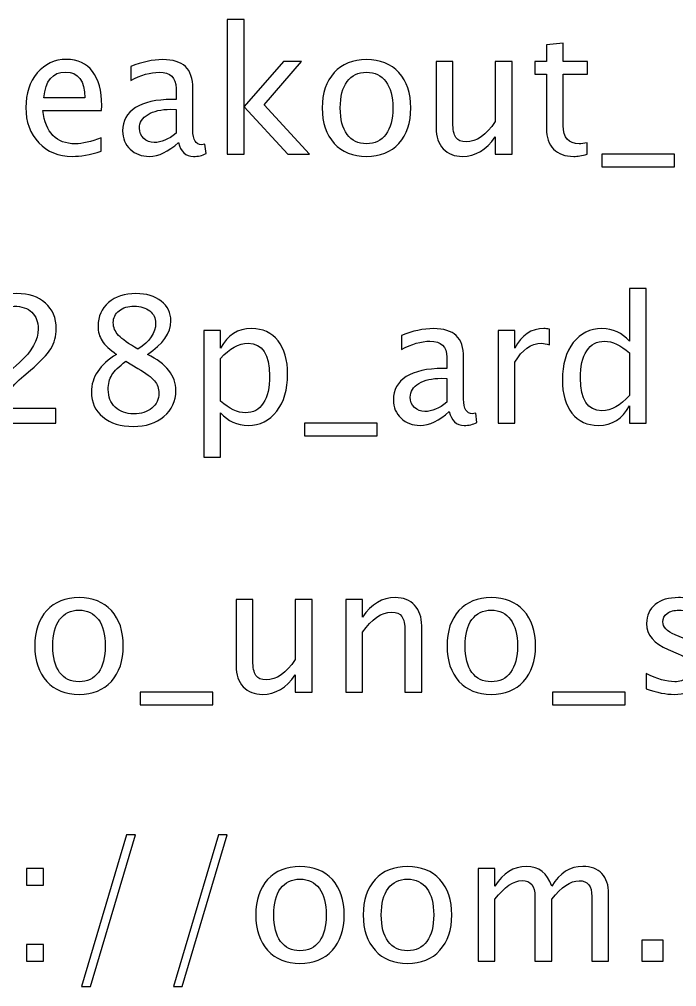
# Model space of a CAD drawing. Header units: centimetres. Extents: x -55 to 43, y -73 to 74.
# Drawn here: x 28.14 to 32.91, y 53.63 to 60.65 of the extents above; entities that cross this region are included whole.
import ezdxf

# ---------------------------------------------------------------- set-up
doc = ezdxf.new("R2010")
doc.units = ezdxf.units.CM
doc.header["$MEASUREMENT"] = 0
doc.layers.add('Layer 1', color=7, linetype='Continuous')

msp = doc.modelspace()

# ---------------------------------------------------------------- linework, layer by layer
at = {"layer": 'Layer 1'}
for points, knots in [([(29.65328, 59.67044), (29.65328, 59.67044), (29.65328, 60.64961), (29.65328, 60.64961), (29.65328, 60.64961), (29.65328, 60.64961), (29.7752, 60.64961), (29.7752, 60.64961), (29.7752, 60.64961), (29.7752, 60.64961), (29.7752, 60.01694), (29.7752, 60.01694), (29.7752, 60.01694), (29.7752, 60.01694), (30.06095, 60.34354), (30.06095, 60.34354), (30.06095, 60.34354), (30.06095, 60.34354), (30.19261, 60.34354), (30.19261, 60.34354), (30.19261, 60.34354), (30.19261, 60.34354), (29.91956, 60.02943), (29.91956, 60.02943), (29.91956, 60.02943), (29.91956, 60.02943), (30.24976, 59.67044), (30.24976, 59.67044), (30.24976, 59.67044), (30.24976, 59.67044), (30.0927, 59.67044), (30.0927, 59.67044), (30.0927, 59.67044), (30.0927, 59.67044), (29.7752, 60.01567), (29.7752, 60.01567), (29.7752, 60.01567), (29.7752, 60.01567), (29.7752, 59.67044), (29.7752, 59.67044), (29.7752, 59.67044), (29.7752, 59.67044), (29.65328, 59.67044), (29.65328, 59.67044)], [0, 0, 0, 0, 0.0833333, 0.0833333, 0.0833333, 0.0833333, 0.1666667, 0.1666667, 0.1666667, 0.1666667, 0.25, 0.25, 0.25, 0.25, 0.3333333, 0.3333333, 0.3333333, 0.3333333, 0.4166667, 0.4166667, 0.4166667, 0.4166667, 0.5, 0.5, 0.5, 0.5, 0.5833333, 0.5833333, 0.5833333, 0.5833333, 0.6666667, 0.6666667, 0.6666667, 0.6666667, 0.75, 0.75, 0.75, 0.75, 0.8333333, 0.8333333, 0.8333333, 0.8333333, 1, 1, 1, 1]), ([(32.26504, 59.67065), (32.22736, 59.66028), (32.19456, 59.6552), (32.16683, 59.6552), (32.16683, 59.6552), (32.1046, 59.6552), (32.05613, 59.67298), (32.02141, 59.70854), (32.02141, 59.70854), (31.98649, 59.7441), (31.96913, 59.79342), (31.96913, 59.85671), (31.96913, 59.85671), (31.96913, 59.85671), (31.96913, 60.2521), (31.96913, 60.2521), (31.96913, 60.2521), (31.96913, 60.2521), (31.88489, 60.2521), (31.88489, 60.2521), (31.88489, 60.2521), (31.88489, 60.2521), (31.88489, 60.34354), (31.88489, 60.34354), (31.88489, 60.34354), (31.88489, 60.34354), (31.96913, 60.34354), (31.96913, 60.34354), (31.96913, 60.34354), (31.96913, 60.34354), (31.96913, 60.46525), (31.96913, 60.46525), (31.96913, 60.46525), (31.96913, 60.46525), (32.09105, 60.47689), (32.09105, 60.47689), (32.09105, 60.47689), (32.09105, 60.47689), (32.09105, 60.34354), (32.09105, 60.34354), (32.09105, 60.34354), (32.09105, 60.34354), (32.26758, 60.34354), (32.26758, 60.34354), (32.26758, 60.34354), (32.26758, 60.34354), (32.26758, 60.2521), (32.26758, 60.2521), (32.26758, 60.2521), (32.26758, 60.2521), (32.09105, 60.2521), (32.09105, 60.2521), (32.09105, 60.2521), (32.09105, 60.2521), (32.09105, 59.87872), (32.09105, 59.87872), (32.09105, 59.87872), (32.09105, 59.79067), (32.12936, 59.74664), (32.20577, 59.74664), (32.20577, 59.74664), (32.22207, 59.74664), (32.24176, 59.74939), (32.26504, 59.75468), (32.26504, 59.75468), (32.26504, 59.75468), (32.26504, 59.67065), (32.26504, 59.67065)], [0, 0, 0, 0, 0.0555556, 0.0555556, 0.0555556, 0.0555556, 0.1111111, 0.1111111, 0.1111111, 0.1111111, 0.1666667, 0.1666667, 0.1666667, 0.1666667, 0.2222222, 0.2222222, 0.2222222, 0.2222222, 0.2777778, 0.2777778, 0.2777778, 0.2777778, 0.3333333, 0.3333333, 0.3333333, 0.3333333, 0.3888889, 0.3888889, 0.3888889, 0.3888889, 0.4444444, 0.4444444, 0.4444444, 0.4444444, 0.5, 0.5, 0.5, 0.5, 0.5555556, 0.5555556, 0.5555556, 0.5555556, 0.6111111, 0.6111111, 0.6111111, 0.6111111, 0.6666667, 0.6666667, 0.6666667, 0.6666667, 0.7222222, 0.7222222, 0.7222222, 0.7222222, 0.7777778, 0.7777778, 0.7777778, 0.7777778, 0.8333333, 0.8333333, 0.8333333, 0.8333333, 0.8888889, 0.8888889, 0.8888889, 0.8888889, 1, 1, 1, 1]), ([(28.73846, 59.69203), (28.65655, 59.66748), (28.58648, 59.6552), (28.52806, 59.6552), (28.52806, 59.6552), (28.42837, 59.6552), (28.3473, 59.68822), (28.28486, 59.75405), (28.28486, 59.75405), (28.22242, 59.81988), (28.19109, 59.90518), (28.19109, 60.01017), (28.19109, 60.01017), (28.19109, 60.11198), (28.21861, 60.19559), (28.27385, 60.26099), (28.27385, 60.26099), (28.3291, 60.32618), (28.39979, 60.35878), (28.48594, 60.35878), (28.48594, 60.35878), (28.56743, 60.35878), (28.63051, 60.32978), (28.67496, 60.27179), (28.67496, 60.27179), (28.71941, 60.21379), (28.74164, 60.13166), (28.74164, 60.02519), (28.74164, 60.02519), (28.74164, 60.02519), (28.741, 59.98794), (28.741, 59.98794), (28.741, 59.98794), (28.741, 59.98794), (28.31555, 59.98794), (28.31555, 59.98794), (28.31555, 59.98794), (28.33333, 59.82707), (28.41186, 59.74664), (28.55092, 59.74664), (28.55092, 59.74664), (28.60194, 59.74664), (28.66438, 59.76103), (28.73846, 59.78982), (28.73846, 59.78982), (28.73846, 59.78982), (28.73846, 59.69203), (28.73846, 59.69203)], [0, 0, 0, 0, 0.0769231, 0.0769231, 0.0769231, 0.0769231, 0.1538462, 0.1538462, 0.1538462, 0.1538462, 0.2307692, 0.2307692, 0.2307692, 0.2307692, 0.3076923, 0.3076923, 0.3076923, 0.3076923, 0.3846154, 0.3846154, 0.3846154, 0.3846154, 0.4615385, 0.4615385, 0.4615385, 0.4615385, 0.5384615, 0.5384615, 0.5384615, 0.5384615, 0.6153846, 0.6153846, 0.6153846, 0.6153846, 0.6923077, 0.6923077, 0.6923077, 0.6923077, 0.7692308, 0.7692308, 0.7692308, 0.7692308, 0.8461538, 0.8461538, 0.8461538, 0.8461538, 1, 1, 1, 1]), ([(29.29895, 59.75617), (29.22572, 59.68886), (29.15523, 59.6552), (29.0875, 59.6552), (29.0875, 59.6552), (29.03183, 59.6552), (28.98547, 59.67256), (28.94886, 59.70748), (28.94886, 59.70748), (28.91203, 59.74241), (28.89361, 59.78643), (28.89361, 59.83956), (28.89361, 59.83956), (28.89361, 59.91301), (28.92451, 59.96953), (28.98632, 60.0089), (28.98632, 60.0089), (29.04813, 60.04827), (29.13682, 60.06795), (29.25239, 60.06795), (29.25239, 60.06795), (29.25239, 60.06795), (29.28096, 60.06795), (29.28096, 60.06795), (29.28096, 60.06795), (29.28096, 60.06795), (29.28096, 60.14902), (29.28096, 60.14902), (29.28096, 60.14902), (29.28096, 60.22712), (29.24032, 60.26607), (29.15883, 60.26607), (29.15883, 60.26607), (29.09575, 60.26607), (29.02675, 60.24617), (28.95203, 60.20638), (28.95203, 60.20638), (28.95203, 60.20638), (28.95203, 60.30671), (28.95203, 60.30671), (28.95203, 60.30671), (29.03416, 60.34058), (29.11163, 60.35751), (29.18423, 60.35751), (29.18423, 60.35751), (29.25895, 60.35751), (29.31419, 60.34058), (29.34954, 60.3065), (29.34954, 60.3065), (29.3851, 60.27242), (29.40288, 60.21993), (29.40288, 60.14902), (29.40288, 60.14902), (29.40288, 60.14902), (29.40288, 59.84485), (29.40288, 59.84485), (29.40288, 59.84485), (29.40288, 59.77522), (29.42426, 59.74029), (29.46723, 59.74029), (29.46723, 59.74029), (29.47252, 59.74029), (29.48035, 59.74114), (29.49072, 59.74283), (29.49072, 59.74283), (29.49072, 59.74283), (29.4994, 59.6751), (29.4994, 59.6751), (29.4994, 59.6751), (29.47167, 59.66176), (29.44119, 59.6552), (29.40775, 59.6552), (29.40775, 59.6552), (29.35081, 59.6552), (29.31462, 59.68886), (29.29895, 59.75617)], [0, 0, 0, 0, 0.05, 0.05, 0.05, 0.05, 0.1, 0.1, 0.1, 0.1, 0.15, 0.15, 0.15, 0.15, 0.2, 0.2, 0.2, 0.2, 0.25, 0.25, 0.25, 0.25, 0.3, 0.3, 0.3, 0.3, 0.35, 0.35, 0.35, 0.35, 0.4, 0.4, 0.4, 0.4, 0.45, 0.45, 0.45, 0.45, 0.5, 0.5, 0.5, 0.5, 0.55, 0.55, 0.55, 0.55, 0.6, 0.6, 0.6, 0.6, 0.65, 0.65, 0.65, 0.65, 0.7, 0.7, 0.7, 0.7, 0.75, 0.75, 0.75, 0.75, 0.8, 0.8, 0.8, 0.8, 0.85, 0.85, 0.85, 0.85, 0.9, 0.9, 0.9, 0.9, 1, 1, 1, 1]), ([(30.66357, 59.6552), (30.56472, 59.6552), (30.48641, 59.68674), (30.42883, 59.74982), (30.42883, 59.74982), (30.37105, 59.81289), (30.34226, 59.89862), (30.34226, 60.00678), (30.34226, 60.00678), (30.34226, 60.11473), (30.37105, 60.20024), (30.42883, 60.26311), (30.42883, 60.26311), (30.48641, 60.32597), (30.56472, 60.35751), (30.66357, 60.35751), (30.66357, 60.35751), (30.76242, 60.35751), (30.84074, 60.32597), (30.89831, 60.26311), (30.89831, 60.26311), (30.95609, 60.20024), (30.98488, 60.11473), (30.98488, 60.00678), (30.98488, 60.00678), (30.98488, 59.89862), (30.95609, 59.81289), (30.89831, 59.74982), (30.89831, 59.74982), (30.84074, 59.68674), (30.76242, 59.6552), (30.66357, 59.6552)], [0, 0, 0, 0, 0.1111111, 0.1111111, 0.1111111, 0.1111111, 0.2222222, 0.2222222, 0.2222222, 0.2222222, 0.3333333, 0.3333333, 0.3333333, 0.3333333, 0.4444444, 0.4444444, 0.4444444, 0.4444444, 0.5555556, 0.5555556, 0.5555556, 0.5555556, 0.6666667, 0.6666667, 0.6666667, 0.6666667, 0.7777778, 0.7777778, 0.7777778, 0.7777778, 1, 1, 1, 1]), ([(31.59744, 59.67044), (31.59744, 59.67044), (31.59744, 59.79702), (31.59744, 59.79702), (31.59744, 59.79702), (31.53246, 59.7024), (31.45351, 59.6552), (31.3608, 59.6552), (31.3608, 59.6552), (31.30195, 59.6552), (31.25518, 59.67362), (31.22046, 59.71066), (31.22046, 59.71066), (31.18554, 59.7477), (31.16818, 59.79744), (31.16818, 59.86031), (31.16818, 59.86031), (31.16818, 59.86031), (31.16818, 60.34354), (31.16818, 60.34354), (31.16818, 60.34354), (31.16818, 60.34354), (31.2901, 60.34354), (31.2901, 60.34354), (31.2901, 60.34354), (31.2901, 60.34354), (31.2901, 59.9001), (31.2901, 59.9001), (31.2901, 59.9001), (31.2901, 59.84951), (31.29751, 59.81374), (31.31211, 59.79257), (31.31211, 59.79257), (31.32693, 59.77119), (31.35148, 59.76061), (31.38599, 59.76061), (31.38599, 59.76061), (31.46049, 59.76061), (31.53119, 59.80951), (31.59744, 59.90751), (31.59744, 59.90751), (31.59744, 59.90751), (31.59744, 60.34354), (31.59744, 60.34354), (31.59744, 60.34354), (31.59744, 60.34354), (31.71936, 60.34354), (31.71936, 60.34354), (31.71936, 60.34354), (31.71936, 60.34354), (31.71936, 59.67044), (31.71936, 59.67044), (31.71936, 59.67044), (31.71936, 59.67044), (31.59744, 59.67044), (31.59744, 59.67044)], [0, 0, 0, 0, 0.0666667, 0.0666667, 0.0666667, 0.0666667, 0.1333333, 0.1333333, 0.1333333, 0.1333333, 0.2, 0.2, 0.2, 0.2, 0.2666667, 0.2666667, 0.2666667, 0.2666667, 0.3333333, 0.3333333, 0.3333333, 0.3333333, 0.4, 0.4, 0.4, 0.4, 0.4666667, 0.4666667, 0.4666667, 0.4666667, 0.5333333, 0.5333333, 0.5333333, 0.5333333, 0.6, 0.6, 0.6, 0.6, 0.6666667, 0.6666667, 0.6666667, 0.6666667, 0.7333333, 0.7333333, 0.7333333, 0.7333333, 0.8, 0.8, 0.8, 0.8, 0.8666667, 0.8666667, 0.8666667, 0.8666667, 1, 1, 1, 1]), ([(28.3219, 60.07938), (28.3219, 60.07938), (28.61908, 60.07938), (28.61908, 60.07938), (28.61908, 60.07938), (28.61908, 60.20469), (28.5723, 60.26734), (28.47896, 60.26734), (28.47896, 60.26734), (28.38498, 60.26734), (28.3327, 60.20469), (28.3219, 60.07938)], [0, 0, 0, 0, 0.25, 0.25, 0.25, 0.25, 0.5, 0.5, 0.5, 0.5, 1, 1, 1, 1]), ([(30.66336, 59.74664), (30.72368, 59.74664), (30.77067, 59.76929), (30.80412, 59.8148), (30.80412, 59.8148), (30.83735, 59.86009), (30.85407, 59.92423), (30.85407, 60.00678), (30.85407, 60.00678), (30.85407, 60.08912), (30.83735, 60.15304), (30.80412, 60.19834), (30.80412, 60.19834), (30.77067, 60.24342), (30.72368, 60.26607), (30.66336, 60.26607), (30.66336, 60.26607), (30.60282, 60.26607), (30.55583, 60.24342), (30.52281, 60.19834), (30.52281, 60.19834), (30.48958, 60.15304), (30.47307, 60.08912), (30.47307, 60.00678), (30.47307, 60.00678), (30.47307, 59.92423), (30.48958, 59.86009), (30.52281, 59.8148), (30.52281, 59.8148), (30.55583, 59.76929), (30.60282, 59.74664), (30.66336, 59.74664)], [0, 0, 0, 0, 0.1111111, 0.1111111, 0.1111111, 0.1111111, 0.2222222, 0.2222222, 0.2222222, 0.2222222, 0.3333333, 0.3333333, 0.3333333, 0.3333333, 0.4444444, 0.4444444, 0.4444444, 0.4444444, 0.5555556, 0.5555556, 0.5555556, 0.5555556, 0.6666667, 0.6666667, 0.6666667, 0.6666667, 0.7777778, 0.7777778, 0.7777778, 0.7777778, 1, 1, 1, 1]), ([(29.28096, 59.82263), (29.28096, 59.82263), (29.28096, 59.99556), (29.28096, 59.99556), (29.28096, 59.99556), (29.28096, 59.99556), (29.2418, 59.99683), (29.2418, 59.99683), (29.2418, 59.99683), (29.17407, 59.99683), (29.11946, 59.98434), (29.07776, 59.95937), (29.07776, 59.95937), (29.03627, 59.93418), (29.01553, 59.90095), (29.01553, 59.85946), (29.01553, 59.85946), (29.01553, 59.83046), (29.0259, 59.80591), (29.04643, 59.7858), (29.04643, 59.7858), (29.06718, 59.76569), (29.09237, 59.75553), (29.12221, 59.75553), (29.12221, 59.75553), (29.17301, 59.75553), (29.22593, 59.77797), (29.28096, 59.82263)], [0, 0, 0, 0, 0.125, 0.125, 0.125, 0.125, 0.25, 0.25, 0.25, 0.25, 0.375, 0.375, 0.375, 0.375, 0.5, 0.5, 0.5, 0.5, 0.625, 0.625, 0.625, 0.625, 0.75, 0.75, 0.75, 0.75, 1, 1, 1, 1]), ([(32.37045, 59.579), (32.37045, 59.579), (32.37045, 59.67044), (32.37045, 59.67044), (32.37045, 59.67044), (32.37045, 59.67044), (32.89877, 59.67044), (32.89877, 59.67044), (32.89877, 59.67044), (32.89877, 59.67044), (32.89877, 59.579), (32.89877, 59.579), (32.89877, 59.579), (32.89877, 59.579), (32.37045, 59.579), (32.37045, 59.579)], [0, 0, 0, 0, 0.2, 0.2, 0.2, 0.2, 0.4, 0.4, 0.4, 0.4, 0.6, 0.6, 0.6, 0.6, 1, 1, 1, 1]), ([(32.57112, 57.71887), (32.57112, 57.71887), (32.57112, 57.84524), (32.57112, 57.84524), (32.57112, 57.84524), (32.52138, 57.75083), (32.44645, 57.70363), (32.34633, 57.70363), (32.34633, 57.70363), (32.26505, 57.70363), (32.20113, 57.73305), (32.15456, 57.79211), (32.15456, 57.79211), (32.10799, 57.85116), (32.08471, 57.93181), (32.08471, 58.03404), (32.08471, 58.03404), (32.08471, 58.1458), (32.11117, 58.23576), (32.16387, 58.30392), (32.16387, 58.30392), (32.21679, 58.37186), (32.28622, 58.40594), (32.37237, 58.40594), (32.37237, 58.40594), (32.45216, 58.40594), (32.51863, 58.37546), (32.57112, 58.31429), (32.57112, 58.31429), (32.57112, 58.31429), (32.57112, 58.69804), (32.57112, 58.69804), (32.57112, 58.69804), (32.57112, 58.69804), (32.69304, 58.69804), (32.69304, 58.69804), (32.69304, 58.69804), (32.69304, 58.69804), (32.69304, 57.71887), (32.69304, 57.71887), (32.69304, 57.71887), (32.69304, 57.71887), (32.57112, 57.71887), (32.57112, 57.71887)], [0, 0, 0, 0, 0.0833333, 0.0833333, 0.0833333, 0.0833333, 0.1666667, 0.1666667, 0.1666667, 0.1666667, 0.25, 0.25, 0.25, 0.25, 0.3333333, 0.3333333, 0.3333333, 0.3333333, 0.4166667, 0.4166667, 0.4166667, 0.4166667, 0.5, 0.5, 0.5, 0.5, 0.5833333, 0.5833333, 0.5833333, 0.5833333, 0.6666667, 0.6666667, 0.6666667, 0.6666667, 0.75, 0.75, 0.75, 0.75, 0.8333333, 0.8333333, 0.8333333, 0.8333333, 1, 1, 1, 1]), ([(27.86028, 57.71887), (27.86028, 57.71887), (27.86028, 57.82555), (27.86028, 57.82555), (27.86028, 57.82555), (27.89584, 57.90874), (27.9676, 57.99954), (28.07576, 58.09754), (28.07576, 58.09754), (28.07576, 58.09754), (28.14561, 58.1602), (28.14561, 58.1602), (28.14561, 58.1602), (28.23557, 58.2419), (28.28065, 58.32276), (28.28065, 58.40319), (28.28065, 58.40319), (28.28065, 58.45462), (28.2652, 58.49484), (28.23451, 58.52426), (28.23451, 58.52426), (28.20382, 58.55368), (28.16127, 58.5685), (28.1073, 58.5685), (28.1073, 58.5685), (28.04422, 58.5685), (27.9695, 58.54437), (27.88314, 58.49611), (27.88314, 58.49611), (27.88314, 58.49611), (27.88314, 58.60279), (27.88314, 58.60279), (27.88314, 58.60279), (27.96463, 58.64089), (28.0457, 58.65994), (28.12656, 58.65994), (28.12656, 58.65994), (28.21249, 58.65994), (28.2815, 58.63687), (28.33357, 58.59051), (28.33357, 58.59051), (28.38543, 58.54416), (28.41146, 58.48278), (28.41146, 58.40615), (28.41146, 58.40615), (28.41146, 58.35112), (28.39834, 58.30222), (28.37209, 58.25968), (28.37209, 58.25968), (28.34563, 58.21692), (28.29674, 58.16528), (28.22498, 58.10432), (28.22498, 58.10432), (28.22498, 58.10432), (28.17778, 58.0641), (28.17778, 58.0641), (28.17778, 58.0641), (28.07957, 57.98091), (28.02284, 57.90133), (28.0076, 57.82555), (28.0076, 57.82555), (28.0076, 57.82555), (28.40765, 57.82555), (28.40765, 57.82555), (28.40765, 57.82555), (28.40765, 57.82555), (28.40765, 57.71887), (28.40765, 57.71887), (28.40765, 57.71887), (28.40765, 57.71887), (27.86028, 57.71887), (27.86028, 57.71887)], [0, 0, 0, 0, 0.0526316, 0.0526316, 0.0526316, 0.0526316, 0.1052632, 0.1052632, 0.1052632, 0.1052632, 0.1578947, 0.1578947, 0.1578947, 0.1578947, 0.2105263, 0.2105263, 0.2105263, 0.2105263, 0.2631579, 0.2631579, 0.2631579, 0.2631579, 0.3157895, 0.3157895, 0.3157895, 0.3157895, 0.3684211, 0.3684211, 0.3684211, 0.3684211, 0.4210526, 0.4210526, 0.4210526, 0.4210526, 0.4736842, 0.4736842, 0.4736842, 0.4736842, 0.5263158, 0.5263158, 0.5263158, 0.5263158, 0.5789474, 0.5789474, 0.5789474, 0.5789474, 0.6315789, 0.6315789, 0.6315789, 0.6315789, 0.6842105, 0.6842105, 0.6842105, 0.6842105, 0.7368421, 0.7368421, 0.7368421, 0.7368421, 0.7894737, 0.7894737, 0.7894737, 0.7894737, 0.8421053, 0.8421053, 0.8421053, 0.8421053, 0.8947368, 0.8947368, 0.8947368, 0.8947368, 1, 1, 1, 1]), ([(28.85003, 58.21862), (28.79965, 58.25375), (28.76452, 58.28635), (28.74483, 58.31662), (28.74483, 58.31662), (28.72515, 58.34667), (28.71541, 58.38308), (28.71541, 58.42563), (28.71541, 58.42563), (28.71541, 58.49505), (28.74081, 58.55157), (28.7914, 58.59496), (28.7914, 58.59496), (28.8422, 58.63835), (28.90845, 58.65994), (28.99015, 58.65994), (28.99015, 58.65994), (29.06551, 58.65994), (29.12668, 58.64153), (29.17346, 58.6047), (29.17346, 58.6047), (29.22024, 58.56808), (29.24373, 58.52024), (29.24373, 58.46161), (29.24373, 58.46161), (29.24373, 58.37271), (29.18679, 58.29164), (29.07313, 58.21862), (29.07313, 58.21862), (29.21135, 58.15088), (29.28056, 58.06346), (29.28056, 57.95636), (29.28056, 57.95636), (29.28056, 57.87995), (29.25156, 57.81751), (29.19378, 57.76882), (29.19378, 57.76882), (29.13599, 57.72035), (29.0617, 57.69601), (28.97068, 57.69601), (28.97068, 57.69601), (28.87988, 57.69601), (28.80664, 57.71887), (28.75076, 57.76459), (28.75076, 57.76459), (28.69509, 57.8101), (28.66715, 57.87021), (28.66715, 57.94451), (28.66715, 57.94451), (28.66715, 58.05457), (28.72811, 58.1458), (28.85003, 58.21862)], [0, 0, 0, 0, 0.0714286, 0.0714286, 0.0714286, 0.0714286, 0.1428571, 0.1428571, 0.1428571, 0.1428571, 0.2142857, 0.2142857, 0.2142857, 0.2142857, 0.2857143, 0.2857143, 0.2857143, 0.2857143, 0.3571429, 0.3571429, 0.3571429, 0.3571429, 0.4285714, 0.4285714, 0.4285714, 0.4285714, 0.5, 0.5, 0.5, 0.5, 0.5714286, 0.5714286, 0.5714286, 0.5714286, 0.6428571, 0.6428571, 0.6428571, 0.6428571, 0.7142857, 0.7142857, 0.7142857, 0.7142857, 0.7857143, 0.7857143, 0.7857143, 0.7857143, 0.8571429, 0.8571429, 0.8571429, 0.8571429, 1, 1, 1, 1]), ([(29.00497, 58.25693), (29.09048, 58.31344), (29.13324, 58.3761), (29.13324, 58.44531), (29.13324, 58.44531), (29.13324, 58.48235), (29.11885, 58.51199), (29.09027, 58.53463), (29.09027, 58.53463), (29.06149, 58.55728), (29.02402, 58.5685), (28.97767, 58.5685), (28.97767, 58.5685), (28.93279, 58.5685), (28.89617, 58.55749), (28.86802, 58.53527), (28.86802, 58.53527), (28.83987, 58.51304), (28.8259, 58.48447), (28.8259, 58.44912), (28.8259, 58.44912), (28.8259, 58.41483), (28.8386, 58.38393), (28.864, 58.35641), (28.864, 58.35641), (28.8894, 58.32911), (28.93639, 58.29587), (29.00497, 58.25693)], [0, 0, 0, 0, 0.125, 0.125, 0.125, 0.125, 0.25, 0.25, 0.25, 0.25, 0.375, 0.375, 0.375, 0.375, 0.5, 0.5, 0.5, 0.5, 0.625, 0.625, 0.625, 0.625, 0.75, 0.75, 0.75, 0.75, 1, 1, 1, 1]), ([(29.48291, 57.47376), (29.48291, 57.47376), (29.48291, 58.39197), (29.48291, 58.39197), (29.48291, 58.39197), (29.48291, 58.39197), (29.60483, 58.39197), (29.60483, 58.39197), (29.60483, 58.39197), (29.60483, 58.39197), (29.60483, 58.26476), (29.60483, 58.26476), (29.60483, 58.26476), (29.65478, 58.35895), (29.72993, 58.40594), (29.83004, 58.40594), (29.83004, 58.40594), (29.91111, 58.40594), (29.97482, 58.37652), (30.02139, 58.31746), (30.02139, 58.31746), (30.06796, 58.25841), (30.09124, 58.17776), (30.09124, 58.07553), (30.09124, 58.07553), (30.09124, 57.96419), (30.06478, 57.87423), (30.01208, 57.80608), (30.01208, 57.80608), (29.95937, 57.73771), (29.88995, 57.70363), (29.80401, 57.70363), (29.80401, 57.70363), (29.72421, 57.70363), (29.65775, 57.73411), (29.60483, 57.79528), (29.60483, 57.79528), (29.60483, 57.79528), (29.60483, 57.47376), (29.60483, 57.47376), (29.60483, 57.47376), (29.60483, 57.47376), (29.48291, 57.47376), (29.48291, 57.47376)], [0, 0, 0, 0, 0.0833333, 0.0833333, 0.0833333, 0.0833333, 0.1666667, 0.1666667, 0.1666667, 0.1666667, 0.25, 0.25, 0.25, 0.25, 0.3333333, 0.3333333, 0.3333333, 0.3333333, 0.4166667, 0.4166667, 0.4166667, 0.4166667, 0.5, 0.5, 0.5, 0.5, 0.5833333, 0.5833333, 0.5833333, 0.5833333, 0.6666667, 0.6666667, 0.6666667, 0.6666667, 0.75, 0.75, 0.75, 0.75, 0.8333333, 0.8333333, 0.8333333, 0.8333333, 1, 1, 1, 1]), ([(31.26408, 57.8046), (31.19085, 57.73729), (31.12036, 57.70363), (31.05263, 57.70363), (31.05263, 57.70363), (30.99696, 57.70363), (30.9506, 57.72099), (30.91399, 57.75591), (30.91399, 57.75591), (30.87716, 57.79084), (30.85874, 57.83486), (30.85874, 57.88799), (30.85874, 57.88799), (30.85874, 57.96144), (30.88964, 58.01796), (30.95145, 58.05733), (30.95145, 58.05733), (31.01326, 58.0967), (31.10195, 58.11638), (31.21752, 58.11638), (31.21752, 58.11638), (31.21752, 58.11638), (31.24609, 58.11638), (31.24609, 58.11638), (31.24609, 58.11638), (31.24609, 58.11638), (31.24609, 58.19745), (31.24609, 58.19745), (31.24609, 58.19745), (31.24609, 58.27555), (31.20545, 58.3145), (31.12396, 58.3145), (31.12396, 58.3145), (31.06088, 58.3145), (30.99188, 58.2946), (30.91716, 58.25481), (30.91716, 58.25481), (30.91716, 58.25481), (30.91716, 58.35514), (30.91716, 58.35514), (30.91716, 58.35514), (30.99929, 58.38901), (31.07676, 58.40594), (31.14936, 58.40594), (31.14936, 58.40594), (31.22408, 58.40594), (31.27932, 58.38901), (31.31467, 58.35493), (31.31467, 58.35493), (31.35023, 58.32085), (31.36801, 58.26836), (31.36801, 58.19745), (31.36801, 58.19745), (31.36801, 58.19745), (31.36801, 57.89328), (31.36801, 57.89328), (31.36801, 57.89328), (31.36801, 57.82365), (31.38939, 57.78872), (31.43236, 57.78872), (31.43236, 57.78872), (31.43765, 57.78872), (31.44548, 57.78957), (31.45585, 57.79126), (31.45585, 57.79126), (31.45585, 57.79126), (31.46453, 57.72353), (31.46453, 57.72353), (31.46453, 57.72353), (31.4368, 57.71019), (31.40632, 57.70363), (31.37288, 57.70363), (31.37288, 57.70363), (31.31594, 57.70363), (31.27975, 57.73729), (31.26408, 57.8046)], [0, 0, 0, 0, 0.05, 0.05, 0.05, 0.05, 0.1, 0.1, 0.1, 0.1, 0.15, 0.15, 0.15, 0.15, 0.2, 0.2, 0.2, 0.2, 0.25, 0.25, 0.25, 0.25, 0.3, 0.3, 0.3, 0.3, 0.35, 0.35, 0.35, 0.35, 0.4, 0.4, 0.4, 0.4, 0.45, 0.45, 0.45, 0.45, 0.5, 0.5, 0.5, 0.5, 0.55, 0.55, 0.55, 0.55, 0.6, 0.6, 0.6, 0.6, 0.65, 0.65, 0.65, 0.65, 0.7, 0.7, 0.7, 0.7, 0.75, 0.75, 0.75, 0.75, 0.8, 0.8, 0.8, 0.8, 0.85, 0.85, 0.85, 0.85, 0.9, 0.9, 0.9, 0.9, 1, 1, 1, 1]), ([(31.61841, 57.71887), (31.61841, 57.71887), (31.61841, 58.39197), (31.61841, 58.39197), (31.61841, 58.39197), (31.61841, 58.39197), (31.74033, 58.39197), (31.74033, 58.39197), (31.74033, 58.39197), (31.74033, 58.39197), (31.74033, 58.26476), (31.74033, 58.26476), (31.74033, 58.26476), (31.7888, 58.35895), (31.85908, 58.40594), (31.95136, 58.40594), (31.95136, 58.40594), (31.96385, 58.40594), (31.97697, 58.40488), (31.99052, 58.40277), (31.99052, 58.40277), (31.99052, 58.40277), (31.99052, 58.28868), (31.99052, 58.28868), (31.99052, 58.28868), (31.96935, 58.29566), (31.95073, 58.29926), (31.93464, 58.29926), (31.93464, 58.29926), (31.85717, 58.29926), (31.7924, 58.25354), (31.74033, 58.16189), (31.74033, 58.16189), (31.74033, 58.16189), (31.74033, 57.71887), (31.74033, 57.71887), (31.74033, 57.71887), (31.74033, 57.71887), (31.61841, 57.71887), (31.61841, 57.71887)], [0, 0, 0, 0, 0.0909091, 0.0909091, 0.0909091, 0.0909091, 0.1818182, 0.1818182, 0.1818182, 0.1818182, 0.2727273, 0.2727273, 0.2727273, 0.2727273, 0.3636364, 0.3636364, 0.3636364, 0.3636364, 0.4545455, 0.4545455, 0.4545455, 0.4545455, 0.5454545, 0.5454545, 0.5454545, 0.5454545, 0.6363636, 0.6363636, 0.6363636, 0.6363636, 0.7272727, 0.7272727, 0.7272727, 0.7272727, 0.8181818, 0.8181818, 0.8181818, 0.8181818, 1, 1, 1, 1]), ([(29.60483, 57.87931), (29.6677, 57.82322), (29.7276, 57.79507), (29.78454, 57.79507), (29.78454, 57.79507), (29.84063, 57.79507), (29.88402, 57.81857), (29.9145, 57.86534), (29.9145, 57.86534), (29.94519, 57.91212), (29.96043, 57.97795), (29.96043, 58.06304), (29.96043, 58.06304), (29.96043, 58.22052), (29.90836, 58.29926), (29.80422, 58.29926), (29.80422, 58.29926), (29.73606, 58.29926), (29.6696, 58.26243), (29.60483, 58.18856), (29.60483, 58.18856), (29.60483, 58.18856), (29.60483, 57.87931), (29.60483, 57.87931)], [0, 0, 0, 0, 0.1428571, 0.1428571, 0.1428571, 0.1428571, 0.2857143, 0.2857143, 0.2857143, 0.2857143, 0.4285714, 0.4285714, 0.4285714, 0.4285714, 0.5714286, 0.5714286, 0.5714286, 0.5714286, 0.7142857, 0.7142857, 0.7142857, 0.7142857, 1, 1, 1, 1]), ([(32.57112, 58.23089), (32.50783, 58.28656), (32.44793, 58.3145), (32.3912, 58.3145), (32.3912, 58.3145), (32.33532, 58.3145), (32.29214, 58.29122), (32.26145, 58.24444), (32.26145, 58.24444), (32.23076, 58.19787), (32.21552, 58.13183), (32.21552, 58.04632), (32.21552, 58.04632), (32.21552, 57.88905), (32.26759, 57.81031), (32.37194, 57.81031), (32.37194, 57.81031), (32.43968, 57.81031), (32.50614, 57.84735), (32.57112, 57.92122), (32.57112, 57.92122), (32.57112, 57.92122), (32.57112, 58.23089), (32.57112, 58.23089)], [0, 0, 0, 0, 0.1428571, 0.1428571, 0.1428571, 0.1428571, 0.2857143, 0.2857143, 0.2857143, 0.2857143, 0.4285714, 0.4285714, 0.4285714, 0.4285714, 0.5714286, 0.5714286, 0.5714286, 0.5714286, 0.7142857, 0.7142857, 0.7142857, 0.7142857, 1, 1, 1, 1]), ([(28.91649, 58.16909), (28.86696, 58.13099), (28.83331, 58.09775), (28.81553, 58.06939), (28.81553, 58.06939), (28.79796, 58.04103), (28.78907, 58.00589), (28.78907, 57.96356), (28.78907, 57.96356), (28.78907, 57.91106), (28.806, 57.86852), (28.84008, 57.83613), (28.84008, 57.83613), (28.87416, 57.80375), (28.91882, 57.78745), (28.97449, 57.78745), (28.97449, 57.78745), (29.02804, 57.78745), (29.07165, 57.80121), (29.1053, 57.82894), (29.1053, 57.82894), (29.13917, 57.85667), (29.1561, 57.89265), (29.1561, 57.93689), (29.1561, 57.93689), (29.1561, 57.97245), (29.14573, 58.00272), (29.12477, 58.02727), (29.12477, 58.02727), (29.10382, 58.05182), (29.06339, 58.08188), (29.00349, 58.11744), (29.00349, 58.11744), (29.00349, 58.11744), (28.91649, 58.16909), (28.91649, 58.16909)], [0, 0, 0, 0, 0.1, 0.1, 0.1, 0.1, 0.2, 0.2, 0.2, 0.2, 0.3, 0.3, 0.3, 0.3, 0.4, 0.4, 0.4, 0.4, 0.5, 0.5, 0.5, 0.5, 0.6, 0.6, 0.6, 0.6, 0.7, 0.7, 0.7, 0.7, 0.8, 0.8, 0.8, 0.8, 1, 1, 1, 1]), ([(31.24609, 57.87106), (31.24609, 57.87106), (31.24609, 58.04399), (31.24609, 58.04399), (31.24609, 58.04399), (31.24609, 58.04399), (31.20693, 58.04526), (31.20693, 58.04526), (31.20693, 58.04526), (31.1392, 58.04526), (31.08459, 58.03277), (31.04289, 58.0078), (31.04289, 58.0078), (31.0014, 57.98261), (30.98066, 57.94938), (30.98066, 57.90789), (30.98066, 57.90789), (30.98066, 57.87889), (30.99103, 57.85434), (31.01156, 57.83423), (31.01156, 57.83423), (31.03231, 57.81412), (31.0575, 57.80396), (31.08734, 57.80396), (31.08734, 57.80396), (31.13814, 57.80396), (31.19106, 57.8264), (31.24609, 57.87106)], [0, 0, 0, 0, 0.125, 0.125, 0.125, 0.125, 0.25, 0.25, 0.25, 0.25, 0.375, 0.375, 0.375, 0.375, 0.5, 0.5, 0.5, 0.5, 0.625, 0.625, 0.625, 0.625, 0.75, 0.75, 0.75, 0.75, 1, 1, 1, 1]), ([(30.21358, 57.62743), (30.21358, 57.62743), (30.21358, 57.71887), (30.21358, 57.71887), (30.21358, 57.71887), (30.21358, 57.71887), (30.7419, 57.71887), (30.7419, 57.71887), (30.7419, 57.71887), (30.7419, 57.71887), (30.7419, 57.62743), (30.7419, 57.62743), (30.7419, 57.62743), (30.7419, 57.62743), (30.21358, 57.62743), (30.21358, 57.62743)], [0, 0, 0, 0, 0.2, 0.2, 0.2, 0.2, 0.4, 0.4, 0.4, 0.4, 0.6, 0.6, 0.6, 0.6, 1, 1, 1, 1]), ([(28.57728, 55.75206), (28.47843, 55.75206), (28.40012, 55.7836), (28.34254, 55.84668), (28.34254, 55.84668), (28.28476, 55.90975), (28.25597, 55.99548), (28.25597, 56.10364), (28.25597, 56.10364), (28.25597, 56.21159), (28.28476, 56.2971), (28.34254, 56.35997), (28.34254, 56.35997), (28.40012, 56.42283), (28.47843, 56.45437), (28.57728, 56.45437), (28.57728, 56.45437), (28.67613, 56.45437), (28.75445, 56.42283), (28.81202, 56.35997), (28.81202, 56.35997), (28.8698, 56.2971), (28.89859, 56.21159), (28.89859, 56.10364), (28.89859, 56.10364), (28.89859, 55.99548), (28.8698, 55.90975), (28.81202, 55.84668), (28.81202, 55.84668), (28.75445, 55.7836), (28.67613, 55.75206), (28.57728, 55.75206)], [0, 0, 0, 0, 0.1111111, 0.1111111, 0.1111111, 0.1111111, 0.2222222, 0.2222222, 0.2222222, 0.2222222, 0.3333333, 0.3333333, 0.3333333, 0.3333333, 0.4444444, 0.4444444, 0.4444444, 0.4444444, 0.5555556, 0.5555556, 0.5555556, 0.5555556, 0.6666667, 0.6666667, 0.6666667, 0.6666667, 0.7777778, 0.7777778, 0.7777778, 0.7777778, 1, 1, 1, 1]), ([(30.14615, 55.7673), (30.14615, 55.7673), (30.14615, 55.89388), (30.14615, 55.89388), (30.14615, 55.89388), (30.08117, 55.79926), (30.00222, 55.75206), (29.90951, 55.75206), (29.90951, 55.75206), (29.85066, 55.75206), (29.80389, 55.77048), (29.76917, 55.80752), (29.76917, 55.80752), (29.73425, 55.84456), (29.71689, 55.8943), (29.71689, 55.95717), (29.71689, 55.95717), (29.71689, 55.95717), (29.71689, 56.4404), (29.71689, 56.4404), (29.71689, 56.4404), (29.71689, 56.4404), (29.83881, 56.4404), (29.83881, 56.4404), (29.83881, 56.4404), (29.83881, 56.4404), (29.83881, 55.99696), (29.83881, 55.99696), (29.83881, 55.99696), (29.83881, 55.94637), (29.84622, 55.9106), (29.86082, 55.88943), (29.86082, 55.88943), (29.87564, 55.86805), (29.90019, 55.85747), (29.9347, 55.85747), (29.9347, 55.85747), (30.0092, 55.85747), (30.0799, 55.90637), (30.14615, 56.00437), (30.14615, 56.00437), (30.14615, 56.00437), (30.14615, 56.4404), (30.14615, 56.4404), (30.14615, 56.4404), (30.14615, 56.4404), (30.26807, 56.4404), (30.26807, 56.4404), (30.26807, 56.4404), (30.26807, 56.4404), (30.26807, 55.7673), (30.26807, 55.7673), (30.26807, 55.7673), (30.26807, 55.7673), (30.14615, 55.7673), (30.14615, 55.7673)], [0, 0, 0, 0, 0.0666667, 0.0666667, 0.0666667, 0.0666667, 0.1333333, 0.1333333, 0.1333333, 0.1333333, 0.2, 0.2, 0.2, 0.2, 0.2666667, 0.2666667, 0.2666667, 0.2666667, 0.3333333, 0.3333333, 0.3333333, 0.3333333, 0.4, 0.4, 0.4, 0.4, 0.4666667, 0.4666667, 0.4666667, 0.4666667, 0.5333333, 0.5333333, 0.5333333, 0.5333333, 0.6, 0.6, 0.6, 0.6, 0.6666667, 0.6666667, 0.6666667, 0.6666667, 0.7333333, 0.7333333, 0.7333333, 0.7333333, 0.8, 0.8, 0.8, 0.8, 0.8666667, 0.8666667, 0.8666667, 0.8666667, 1, 1, 1, 1]), ([(30.51276, 55.7673), (30.51276, 55.7673), (30.51276, 56.4404), (30.51276, 56.4404), (30.51276, 56.4404), (30.51276, 56.4404), (30.63468, 56.4404), (30.63468, 56.4404), (30.63468, 56.4404), (30.63468, 56.4404), (30.63468, 56.31319), (30.63468, 56.31319), (30.63468, 56.31319), (30.69924, 56.40738), (30.7784, 56.45437), (30.87196, 56.45437), (30.87196, 56.45437), (30.9308, 56.45437), (30.97758, 56.43596), (31.01208, 56.39891), (31.01208, 56.39891), (31.04658, 56.36208), (31.06394, 56.31234), (31.06394, 56.25011), (31.06394, 56.25011), (31.06394, 56.25011), (31.06394, 55.7673), (31.06394, 55.7673), (31.06394, 55.7673), (31.06394, 55.7673), (30.94202, 55.7673), (30.94202, 55.7673), (30.94202, 55.7673), (30.94202, 55.7673), (30.94202, 56.21032), (30.94202, 56.21032), (30.94202, 56.21032), (30.94202, 56.26027), (30.93461, 56.29583), (30.92001, 56.317), (30.92001, 56.317), (30.90519, 56.33838), (30.88085, 56.34896), (30.84677, 56.34896), (30.84677, 56.34896), (30.77184, 56.34896), (30.70114, 56.30007), (30.63468, 56.20228), (30.63468, 56.20228), (30.63468, 56.20228), (30.63468, 55.7673), (30.63468, 55.7673), (30.63468, 55.7673), (30.63468, 55.7673), (30.51276, 55.7673), (30.51276, 55.7673)], [0, 0, 0, 0, 0.0666667, 0.0666667, 0.0666667, 0.0666667, 0.1333333, 0.1333333, 0.1333333, 0.1333333, 0.2, 0.2, 0.2, 0.2, 0.2666667, 0.2666667, 0.2666667, 0.2666667, 0.3333333, 0.3333333, 0.3333333, 0.3333333, 0.4, 0.4, 0.4, 0.4, 0.4666667, 0.4666667, 0.4666667, 0.4666667, 0.5333333, 0.5333333, 0.5333333, 0.5333333, 0.6, 0.6, 0.6, 0.6, 0.6666667, 0.6666667, 0.6666667, 0.6666667, 0.7333333, 0.7333333, 0.7333333, 0.7333333, 0.8, 0.8, 0.8, 0.8, 0.8666667, 0.8666667, 0.8666667, 0.8666667, 1, 1, 1, 1]), ([(31.56898, 55.75206), (31.47013, 55.75206), (31.39182, 55.7836), (31.33424, 55.84668), (31.33424, 55.84668), (31.27646, 55.90975), (31.24767, 55.99548), (31.24767, 56.10364), (31.24767, 56.10364), (31.24767, 56.21159), (31.27646, 56.2971), (31.33424, 56.35997), (31.33424, 56.35997), (31.39182, 56.42283), (31.47013, 56.45437), (31.56898, 56.45437), (31.56898, 56.45437), (31.66783, 56.45437), (31.74615, 56.42283), (31.80372, 56.35997), (31.80372, 56.35997), (31.8615, 56.2971), (31.89029, 56.21159), (31.89029, 56.10364), (31.89029, 56.10364), (31.89029, 55.99548), (31.8615, 55.90975), (31.80372, 55.84668), (31.80372, 55.84668), (31.74615, 55.7836), (31.66783, 55.75206), (31.56898, 55.75206)], [0, 0, 0, 0, 0.1111111, 0.1111111, 0.1111111, 0.1111111, 0.2222222, 0.2222222, 0.2222222, 0.2222222, 0.3333333, 0.3333333, 0.3333333, 0.3333333, 0.4444444, 0.4444444, 0.4444444, 0.4444444, 0.5555556, 0.5555556, 0.5555556, 0.5555556, 0.6666667, 0.6666667, 0.6666667, 0.6666667, 0.7777778, 0.7777778, 0.7777778, 0.7777778, 1, 1, 1, 1]), ([(32.69208, 55.79143), (32.69208, 55.79143), (32.69208, 55.90319), (32.69208, 55.90319), (32.69208, 55.90319), (32.77188, 55.8634), (32.84109, 55.8435), (32.90015, 55.8435), (32.90015, 55.8435), (32.93529, 55.8435), (32.9645, 55.85303), (32.98757, 55.87208), (32.98757, 55.87208), (33.01064, 55.89091), (33.02228, 55.91462), (33.02228, 55.9432), (33.02228, 55.9432), (33.02228, 55.98489), (32.9899, 56.0194), (32.92513, 56.0467), (32.92513, 56.0467), (32.92513, 56.0467), (32.85379, 56.07697), (32.85379, 56.07697), (32.85379, 56.07697), (32.7486, 56.12057), (32.69589, 56.18365), (32.69589, 56.26556), (32.69589, 56.26556), (32.69589, 56.3242), (32.71663, 56.37034), (32.75812, 56.40399), (32.75812, 56.40399), (32.79961, 56.43765), (32.85655, 56.45437), (32.92872, 56.45437), (32.92872, 56.45437), (32.96619, 56.45437), (33.01276, 56.44929), (33.068, 56.43892), (33.068, 56.43892), (33.068, 56.43892), (33.0934, 56.43405), (33.0934, 56.43405), (33.0934, 56.43405), (33.0934, 56.43405), (33.0934, 56.33245), (33.0934, 56.33245), (33.0934, 56.33245), (33.02546, 56.35277), (32.97127, 56.36293), (32.93084, 56.36293), (32.93084, 56.36293), (32.89528, 56.36293), (32.86713, 56.3551), (32.84575, 56.33965), (32.84575, 56.33965), (32.82458, 56.3242), (32.814, 56.30345), (32.814, 56.27742), (32.814, 56.27742), (32.814, 56.2408), (32.84363, 56.20968), (32.90311, 56.1845), (32.90311, 56.1845), (32.90311, 56.1845), (32.96174, 56.15973), (32.96174, 56.15973), (32.96174, 56.15973), (33.02821, 56.13179), (33.0752, 56.10216), (33.10271, 56.07104), (33.10271, 56.07104), (33.13044, 56.03993), (33.1442, 56.00098), (33.1442, 55.95441), (33.1442, 55.95441), (33.1442, 55.89536), (33.12092, 55.84689), (33.07414, 55.809), (33.07414, 55.809), (33.02757, 55.77111), (32.96788, 55.75206), (32.89528, 55.75206), (32.89528, 55.75206), (32.8394, 55.75206), (32.77188, 55.76518), (32.69208, 55.79143)], [0, 0, 0, 0, 0.0434783, 0.0434783, 0.0434783, 0.0434783, 0.0869565, 0.0869565, 0.0869565, 0.0869565, 0.1304348, 0.1304348, 0.1304348, 0.1304348, 0.173913, 0.173913, 0.173913, 0.173913, 0.2173913, 0.2173913, 0.2173913, 0.2173913, 0.2608696, 0.2608696, 0.2608696, 0.2608696, 0.3043478, 0.3043478, 0.3043478, 0.3043478, 0.3478261, 0.3478261, 0.3478261, 0.3478261, 0.3913043, 0.3913043, 0.3913043, 0.3913043, 0.4347826, 0.4347826, 0.4347826, 0.4347826, 0.4782609, 0.4782609, 0.4782609, 0.4782609, 0.5217391, 0.5217391, 0.5217391, 0.5217391, 0.5652174, 0.5652174, 0.5652174, 0.5652174, 0.6086957, 0.6086957, 0.6086957, 0.6086957, 0.6521739, 0.6521739, 0.6521739, 0.6521739, 0.6956522, 0.6956522, 0.6956522, 0.6956522, 0.7391304, 0.7391304, 0.7391304, 0.7391304, 0.7826087, 0.7826087, 0.7826087, 0.7826087, 0.826087, 0.826087, 0.826087, 0.826087, 0.8695652, 0.8695652, 0.8695652, 0.8695652, 0.9130435, 0.9130435, 0.9130435, 0.9130435, 1, 1, 1, 1]), ([(28.57707, 55.8435), (28.63739, 55.8435), (28.68438, 55.86615), (28.71783, 55.91166), (28.71783, 55.91166), (28.75106, 55.95695), (28.76778, 56.02109), (28.76778, 56.10364), (28.76778, 56.10364), (28.76778, 56.18598), (28.75106, 56.2499), (28.71783, 56.2952), (28.71783, 56.2952), (28.68438, 56.34028), (28.63739, 56.36293), (28.57707, 56.36293), (28.57707, 56.36293), (28.51653, 56.36293), (28.46954, 56.34028), (28.43652, 56.2952), (28.43652, 56.2952), (28.40329, 56.2499), (28.38678, 56.18598), (28.38678, 56.10364), (28.38678, 56.10364), (28.38678, 56.02109), (28.40329, 55.95695), (28.43652, 55.91166), (28.43652, 55.91166), (28.46954, 55.86615), (28.51653, 55.8435), (28.57707, 55.8435)], [0, 0, 0, 0, 0.1111111, 0.1111111, 0.1111111, 0.1111111, 0.2222222, 0.2222222, 0.2222222, 0.2222222, 0.3333333, 0.3333333, 0.3333333, 0.3333333, 0.4444444, 0.4444444, 0.4444444, 0.4444444, 0.5555556, 0.5555556, 0.5555556, 0.5555556, 0.6666667, 0.6666667, 0.6666667, 0.6666667, 0.7777778, 0.7777778, 0.7777778, 0.7777778, 1, 1, 1, 1]), ([(31.56877, 55.8435), (31.62909, 55.8435), (31.67608, 55.86615), (31.70953, 55.91166), (31.70953, 55.91166), (31.74276, 55.95695), (31.75948, 56.02109), (31.75948, 56.10364), (31.75948, 56.10364), (31.75948, 56.18598), (31.74276, 56.2499), (31.70953, 56.2952), (31.70953, 56.2952), (31.67608, 56.34028), (31.62909, 56.36293), (31.56877, 56.36293), (31.56877, 56.36293), (31.50823, 56.36293), (31.46124, 56.34028), (31.42822, 56.2952), (31.42822, 56.2952), (31.39499, 56.2499), (31.37848, 56.18598), (31.37848, 56.10364), (31.37848, 56.10364), (31.37848, 56.02109), (31.39499, 55.95695), (31.42822, 55.91166), (31.42822, 55.91166), (31.46124, 55.86615), (31.50823, 55.8435), (31.56877, 55.8435)], [0, 0, 0, 0, 0.1111111, 0.1111111, 0.1111111, 0.1111111, 0.2222222, 0.2222222, 0.2222222, 0.2222222, 0.3333333, 0.3333333, 0.3333333, 0.3333333, 0.4444444, 0.4444444, 0.4444444, 0.4444444, 0.5555556, 0.5555556, 0.5555556, 0.5555556, 0.6666667, 0.6666667, 0.6666667, 0.6666667, 0.7777778, 0.7777778, 0.7777778, 0.7777778, 1, 1, 1, 1]), ([(29.02093, 55.67586), (29.02093, 55.67586), (29.02093, 55.7673), (29.02093, 55.7673), (29.02093, 55.7673), (29.02093, 55.7673), (29.54925, 55.7673), (29.54925, 55.7673), (29.54925, 55.7673), (29.54925, 55.7673), (29.54925, 55.67586), (29.54925, 55.67586), (29.54925, 55.67586), (29.54925, 55.67586), (29.02093, 55.67586), (29.02093, 55.67586)], [0, 0, 0, 0, 0.2, 0.2, 0.2, 0.2, 0.4, 0.4, 0.4, 0.4, 0.6, 0.6, 0.6, 0.6, 1, 1, 1, 1]), ([(32.01263, 55.67586), (32.01263, 55.67586), (32.01263, 55.7673), (32.01263, 55.7673), (32.01263, 55.7673), (32.01263, 55.7673), (32.54095, 55.7673), (32.54095, 55.7673), (32.54095, 55.7673), (32.54095, 55.7673), (32.54095, 55.67586), (32.54095, 55.67586), (32.54095, 55.67586), (32.54095, 55.67586), (32.01263, 55.67586), (32.01263, 55.67586)], [0, 0, 0, 0, 0.2, 0.2, 0.2, 0.2, 0.4, 0.4, 0.4, 0.4, 0.6, 0.6, 0.6, 0.6, 1, 1, 1, 1]), ([(28.59623, 53.63158), (28.59623, 53.63158), (28.92283, 54.73394), (28.92283, 54.73394), (28.92283, 54.73394), (28.92283, 54.73394), (28.98739, 54.73394), (28.98739, 54.73394), (28.98739, 54.73394), (28.98739, 54.73394), (28.66079, 53.63158), (28.66079, 53.63158), (28.66079, 53.63158), (28.66079, 53.63158), (28.59623, 53.63158), (28.59623, 53.63158)], [0, 0, 0, 0, 0.2, 0.2, 0.2, 0.2, 0.4, 0.4, 0.4, 0.4, 0.6, 0.6, 0.6, 0.6, 1, 1, 1, 1]), ([(29.26213, 53.63158), (29.26213, 53.63158), (29.58873, 54.73394), (29.58873, 54.73394), (29.58873, 54.73394), (29.58873, 54.73394), (29.65329, 54.73394), (29.65329, 54.73394), (29.65329, 54.73394), (29.65329, 54.73394), (29.32669, 53.63158), (29.32669, 53.63158), (29.32669, 53.63158), (29.32669, 53.63158), (29.26213, 53.63158), (29.26213, 53.63158)], [0, 0, 0, 0, 0.2, 0.2, 0.2, 0.2, 0.4, 0.4, 0.4, 0.4, 0.6, 0.6, 0.6, 0.6, 1, 1, 1, 1]), ([(28.19703, 54.36691), (28.19703, 54.36691), (28.19703, 54.48883), (28.19703, 54.48883), (28.19703, 54.48883), (28.19703, 54.48883), (28.31895, 54.48883), (28.31895, 54.48883), (28.31895, 54.48883), (28.31895, 54.48883), (28.31895, 54.36691), (28.31895, 54.36691), (28.31895, 54.36691), (28.31895, 54.36691), (28.19703, 54.36691), (28.19703, 54.36691)], [0, 0, 0, 0, 0.2, 0.2, 0.2, 0.2, 0.4, 0.4, 0.4, 0.4, 0.6, 0.6, 0.6, 0.6, 1, 1, 1, 1]), ([(30.18076, 53.80049), (30.08191, 53.80049), (30.0036, 53.83203), (29.94602, 53.89511), (29.94602, 53.89511), (29.88824, 53.95818), (29.85945, 54.04391), (29.85945, 54.15207), (29.85945, 54.15207), (29.85945, 54.26002), (29.88824, 54.34553), (29.94602, 54.4084), (29.94602, 54.4084), (30.0036, 54.47126), (30.08191, 54.5028), (30.18076, 54.5028), (30.18076, 54.5028), (30.27961, 54.5028), (30.35793, 54.47126), (30.4155, 54.4084), (30.4155, 54.4084), (30.47328, 54.34553), (30.50207, 54.26002), (30.50207, 54.15207), (30.50207, 54.15207), (30.50207, 54.04391), (30.47328, 53.95818), (30.4155, 53.89511), (30.4155, 53.89511), (30.35793, 53.83203), (30.27961, 53.80049), (30.18076, 53.80049)], [0, 0, 0, 0, 0.1111111, 0.1111111, 0.1111111, 0.1111111, 0.2222222, 0.2222222, 0.2222222, 0.2222222, 0.3333333, 0.3333333, 0.3333333, 0.3333333, 0.4444444, 0.4444444, 0.4444444, 0.4444444, 0.5555556, 0.5555556, 0.5555556, 0.5555556, 0.6666667, 0.6666667, 0.6666667, 0.6666667, 0.7777778, 0.7777778, 0.7777778, 0.7777778, 1, 1, 1, 1]), ([(30.96096, 53.80049), (30.86211, 53.80049), (30.7838, 53.83203), (30.72622, 53.89511), (30.72622, 53.89511), (30.66844, 53.95818), (30.63965, 54.04391), (30.63965, 54.15207), (30.63965, 54.15207), (30.63965, 54.26002), (30.66844, 54.34553), (30.72622, 54.4084), (30.72622, 54.4084), (30.7838, 54.47126), (30.86211, 54.5028), (30.96096, 54.5028), (30.96096, 54.5028), (31.05981, 54.5028), (31.13813, 54.47126), (31.1957, 54.4084), (31.1957, 54.4084), (31.25348, 54.34553), (31.28227, 54.26002), (31.28227, 54.15207), (31.28227, 54.15207), (31.28227, 54.04391), (31.25348, 53.95818), (31.1957, 53.89511), (31.1957, 53.89511), (31.13813, 53.83203), (31.05981, 53.80049), (30.96096, 53.80049)], [0, 0, 0, 0, 0.1111111, 0.1111111, 0.1111111, 0.1111111, 0.2222222, 0.2222222, 0.2222222, 0.2222222, 0.3333333, 0.3333333, 0.3333333, 0.3333333, 0.4444444, 0.4444444, 0.4444444, 0.4444444, 0.5555556, 0.5555556, 0.5555556, 0.5555556, 0.6666667, 0.6666667, 0.6666667, 0.6666667, 0.7777778, 0.7777778, 0.7777778, 0.7777778, 1, 1, 1, 1]), ([(31.47319, 53.81573), (31.47319, 53.81573), (31.47319, 54.48883), (31.47319, 54.48883), (31.47319, 54.48883), (31.47319, 54.48883), (31.59511, 54.48883), (31.59511, 54.48883), (31.59511, 54.48883), (31.59511, 54.48883), (31.59511, 54.36162), (31.59511, 54.36162), (31.59511, 54.36162), (31.65459, 54.45581), (31.73079, 54.5028), (31.82413, 54.5028), (31.82413, 54.5028), (31.91409, 54.5028), (31.97526, 54.45581), (32.00786, 54.36162), (32.00786, 54.36162), (32.06565, 54.45666), (32.141, 54.50407), (32.2335, 54.50407), (32.2335, 54.50407), (32.29255, 54.50407), (32.33848, 54.48671), (32.37129, 54.45179), (32.37129, 54.45179), (32.4041, 54.41686), (32.42061, 54.36797), (32.42061, 54.3051), (32.42061, 54.3051), (32.42061, 54.3051), (32.42061, 53.81573), (32.42061, 53.81573), (32.42061, 53.81573), (32.42061, 53.81573), (32.29869, 53.81573), (32.29869, 53.81573), (32.29869, 53.81573), (32.29869, 53.81573), (32.29869, 54.285), (32.29869, 54.285), (32.29869, 54.285), (32.29869, 54.36162), (32.26821, 54.39993), (32.20725, 54.39993), (32.20725, 54.39993), (32.14396, 54.39993), (32.0775, 54.35527), (32.00786, 54.26573), (32.00786, 54.26573), (32.00786, 54.26573), (32.00786, 53.81573), (32.00786, 53.81573), (32.00786, 53.81573), (32.00786, 53.81573), (31.88594, 53.81573), (31.88594, 53.81573), (31.88594, 53.81573), (31.88594, 53.81573), (31.88594, 54.28542), (31.88594, 54.28542), (31.88594, 54.28542), (31.88594, 54.36268), (31.85504, 54.4012), (31.79302, 54.4012), (31.79302, 54.4012), (31.73142, 54.4012), (31.66538, 54.35633), (31.59511, 54.26637), (31.59511, 54.26637), (31.59511, 54.26637), (31.59511, 53.81573), (31.59511, 53.81573), (31.59511, 53.81573), (31.59511, 53.81573), (31.47319, 53.81573), (31.47319, 53.81573)], [0, 0, 0, 0, 0.047619, 0.047619, 0.047619, 0.047619, 0.0952381, 0.0952381, 0.0952381, 0.0952381, 0.1428571, 0.1428571, 0.1428571, 0.1428571, 0.1904762, 0.1904762, 0.1904762, 0.1904762, 0.2380952, 0.2380952, 0.2380952, 0.2380952, 0.2857143, 0.2857143, 0.2857143, 0.2857143, 0.3333333, 0.3333333, 0.3333333, 0.3333333, 0.3809524, 0.3809524, 0.3809524, 0.3809524, 0.4285714, 0.4285714, 0.4285714, 0.4285714, 0.4761905, 0.4761905, 0.4761905, 0.4761905, 0.5238095, 0.5238095, 0.5238095, 0.5238095, 0.5714286, 0.5714286, 0.5714286, 0.5714286, 0.6190476, 0.6190476, 0.6190476, 0.6190476, 0.6666667, 0.6666667, 0.6666667, 0.6666667, 0.7142857, 0.7142857, 0.7142857, 0.7142857, 0.7619048, 0.7619048, 0.7619048, 0.7619048, 0.8095238, 0.8095238, 0.8095238, 0.8095238, 0.8571429, 0.8571429, 0.8571429, 0.8571429, 0.9047619, 0.9047619, 0.9047619, 0.9047619, 1, 1, 1, 1]), ([(30.18055, 53.89193), (30.24087, 53.89193), (30.28786, 53.91458), (30.32131, 53.96009), (30.32131, 53.96009), (30.35454, 54.00538), (30.37126, 54.06952), (30.37126, 54.15207), (30.37126, 54.15207), (30.37126, 54.23441), (30.35454, 54.29833), (30.32131, 54.34363), (30.32131, 54.34363), (30.28786, 54.38871), (30.24087, 54.41136), (30.18055, 54.41136), (30.18055, 54.41136), (30.12001, 54.41136), (30.07302, 54.38871), (30.04, 54.34363), (30.04, 54.34363), (30.00677, 54.29833), (29.99026, 54.23441), (29.99026, 54.15207), (29.99026, 54.15207), (29.99026, 54.06952), (30.00677, 54.00538), (30.04, 53.96009), (30.04, 53.96009), (30.07302, 53.91458), (30.12001, 53.89193), (30.18055, 53.89193)], [0, 0, 0, 0, 0.1111111, 0.1111111, 0.1111111, 0.1111111, 0.2222222, 0.2222222, 0.2222222, 0.2222222, 0.3333333, 0.3333333, 0.3333333, 0.3333333, 0.4444444, 0.4444444, 0.4444444, 0.4444444, 0.5555556, 0.5555556, 0.5555556, 0.5555556, 0.6666667, 0.6666667, 0.6666667, 0.6666667, 0.7777778, 0.7777778, 0.7777778, 0.7777778, 1, 1, 1, 1]), ([(30.96075, 53.89193), (31.02107, 53.89193), (31.06806, 53.91458), (31.10151, 53.96009), (31.10151, 53.96009), (31.13474, 54.00538), (31.15146, 54.06952), (31.15146, 54.15207), (31.15146, 54.15207), (31.15146, 54.23441), (31.13474, 54.29833), (31.10151, 54.34363), (31.10151, 54.34363), (31.06806, 54.38871), (31.02107, 54.41136), (30.96075, 54.41136), (30.96075, 54.41136), (30.90021, 54.41136), (30.85322, 54.38871), (30.8202, 54.34363), (30.8202, 54.34363), (30.78697, 54.29833), (30.77046, 54.23441), (30.77046, 54.15207), (30.77046, 54.15207), (30.77046, 54.06952), (30.78697, 54.00538), (30.8202, 53.96009), (30.8202, 53.96009), (30.85322, 53.91458), (30.90021, 53.89193), (30.96075, 53.89193)], [0, 0, 0, 0, 0.1111111, 0.1111111, 0.1111111, 0.1111111, 0.2222222, 0.2222222, 0.2222222, 0.2222222, 0.3333333, 0.3333333, 0.3333333, 0.3333333, 0.4444444, 0.4444444, 0.4444444, 0.4444444, 0.5555556, 0.5555556, 0.5555556, 0.5555556, 0.6666667, 0.6666667, 0.6666667, 0.6666667, 0.7777778, 0.7777778, 0.7777778, 0.7777778, 1, 1, 1, 1]), ([(32.66149, 53.81573), (32.66149, 53.81573), (32.66149, 53.9694), (32.66149, 53.9694), (32.66149, 53.9694), (32.66149, 53.9694), (32.81516, 53.9694), (32.81516, 53.9694), (32.81516, 53.9694), (32.81516, 53.9694), (32.81516, 53.81573), (32.81516, 53.81573), (32.81516, 53.81573), (32.81516, 53.81573), (32.66149, 53.81573), (32.66149, 53.81573)], [0, 0, 0, 0, 0.2, 0.2, 0.2, 0.2, 0.4, 0.4, 0.4, 0.4, 0.6, 0.6, 0.6, 0.6, 1, 1, 1, 1]), ([(28.19703, 53.81573), (28.19703, 53.81573), (28.19703, 53.93765), (28.19703, 53.93765), (28.19703, 53.93765), (28.19703, 53.93765), (28.31895, 53.93765), (28.31895, 53.93765), (28.31895, 53.93765), (28.31895, 53.93765), (28.31895, 53.81573), (28.31895, 53.81573), (28.31895, 53.81573), (28.31895, 53.81573), (28.19703, 53.81573), (28.19703, 53.81573)], [0, 0, 0, 0, 0.2, 0.2, 0.2, 0.2, 0.4, 0.4, 0.4, 0.4, 0.6, 0.6, 0.6, 0.6, 1, 1, 1, 1])]:
    msp.add_open_spline(points, degree=3, knots=knots, dxfattribs=at)

doc.saveas('drawing.dxf')
